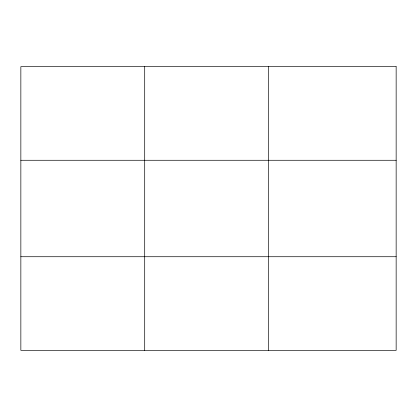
<?xml version="1.0" encoding="UTF-8"?>
<svg xmlns="http://www.w3.org/2000/svg" width="417" height="417" viewBox="0 0 417 417"><rect width="100%" height="100%" fill="white"/><g stroke="black" fill="none" stroke-linecap="round" stroke-linejoin="round"><path stroke-width="0.63" d="M144.699 66.657L144.699 350.343M268.548 66.657L268.548 350.343M20.85 160.274L396.15 160.274M20.85 256.726L396.15 256.726M396.15 66.657L396.15 350.343L20.85 350.343L20.85 66.657L396.15 66.657"/></g></svg>
